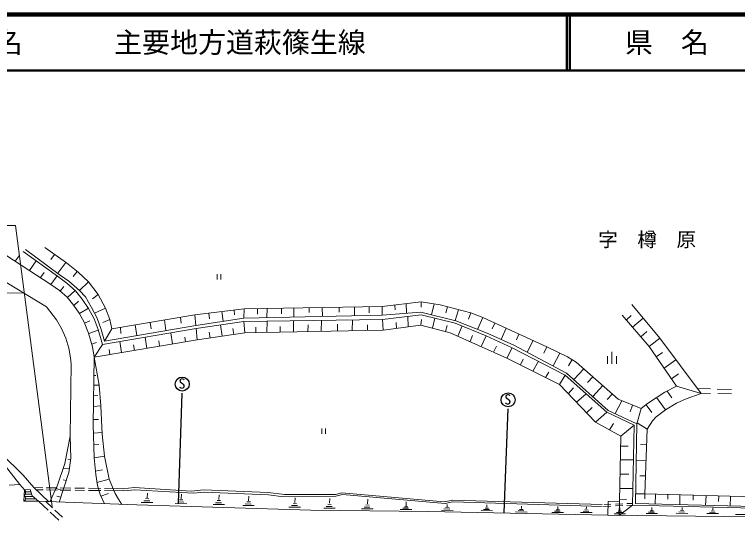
# Model space of a CAD drawing. Units: millimetres, scale not verified. Extents: x 40000 to 680000, y 20000 to 380000.
# Drawn here: x 198892 to 328267, y 289844 to 380000 of the extents above; entities that cross this region are included whole.
import ezdxf
from ezdxf.enums import TextEntityAlignment as Align

# ---------------------------------------------------------------- set-up
doc = ezdxf.new("R2010")
doc.units = ezdxf.units.MM
doc.header["$LTSCALE"] = 1000
for name, color, linetype, lineweight in [('M-BGD', 7, 'Continuous', 13), ('M-STR-HTXT', 7, 'Continuous', 13), ('M-TTL', 2, 'Continuous', 140), ('M-TTL-LINE', 7, 'Continuous', 50)]:
    doc.layers.add(name, color=color, linetype=linetype, lineweight=lineweight)
doc.layers.add('M-BMK-HTXT', color=7, linetype='Continuous')
doc.layers.add('M-TTL-TXT', color=7, linetype='Continuous')
doc.styles.add('ＭＳ ゴシック', font='')
doc.styles.get('ＭＳ ゴシック').set_extended_font_data('MS Gothic')

msp = doc.modelspace()

# ---------------------------------------------------------------- linework, layer by layer
at = {"layer": 'M-BGD'}
for p, q in [((205409, 331721), (196076, 337742)), ((200863, 337954), (206891, 333509)), ((204323, 338305), (208192, 335550)), ((199001, 335855), (199716, 336826)), ((200461, 337609), (206567, 333204)), ((206049, 337076), (205397, 336171)), ((201594, 334182), (202786, 335932)), ((208071, 335636), (206632, 333700)), ((208192, 335550), (210274, 333931)), ((193713, 334296), (204649, 327714)), ((203522, 332938), (204189, 333868)), ((210118, 334053), (209379, 333156)), ((210274, 333931), (212146, 332206)), ((205409, 331721), (206507, 333248)), ((206567, 333204), (208270, 331964)), ((206891, 333509), (208616, 332290)), ((235138, 333565), (235138, 332581)), ((235810, 333565), (235810, 332581)), ((206966, 330627), (205409, 331721)), ((207081, 330527), (207735, 331338)), ((208270, 331964), (209827, 330597)), ((208616, 332290), (210512, 330654)), ((212146, 332206), (210512, 330654)), ((212146, 332206), (213870, 329914)), ((140934, 330266), (200556, 330177)), ((208311, 329463), (206966, 330627)), ((208365, 329395), (209767, 330649)), ((209827, 330597), (211004, 329062)), ((210512, 330654), (211574, 329500)), ((213870, 329914), (212825, 329147)), ((213870, 329914), (215195, 327454)), ((209490, 327951), (208311, 329463)), ((209490, 327951), (210358, 328702)), ((211004, 329062), (212161, 327400)), ((211574, 329500), (212681, 327579)), ((204649, 327714), (206394, 325358)), ((210457, 326589), (209490, 327951)), ((210514, 326486), (212109, 327475)), ((212161, 327400), (213128, 325571)), ((212681, 327579), (213719, 325700)), ((215195, 327454), (213242, 326563)), ((215195, 327454), (215952, 325435)), ((231141, 326271), (239995, 327322)), ((239995, 327322), (239938, 325693)), ((239995, 327322), (264677, 327750)), ((242383, 327364), (242383, 326388)), ((244093, 327393), (244065, 325782)), ((246696, 327438), (246696, 326454)), ((248874, 327476), (248860, 325884)), ((251594, 327523), (251594, 326706)), ((253963, 327564), (253978, 325993)), ((257005, 327617), (256991, 326748)), ((259711, 327664), (259754, 326117)), ((262346, 327710), (262361, 326622)), ((264677, 327750), (271687, 328609)), ((264677, 327750), (264689, 326223)), ((266945, 328028), (266999, 327142)), ((268987, 328278), (269022, 326557)), ((271687, 328609), (271668, 327619)), ((271687, 328609), (275075, 328057)), ((274016, 328229), (273487, 326301)), ((275075, 328057), (280563, 326615)), ((276346, 327723), (276052, 326642)), ((309354, 328154), (314342, 322089)), ((211368, 324949), (210457, 326589)), ((216310, 323752), (231141, 326271)), ((231141, 326271), (231314, 324389)), ((233690, 326574), (233802, 325561)), ((236002, 326848), (236213, 325130)), ((238193, 327108), (238247, 326248)), ((239938, 325693), (264689, 326223)), ((264689, 326223), (271614, 326758)), ((264722, 325458), (271637, 326296)), ((271614, 326758), (277888, 325229)), ((271637, 326296), (277739, 324799)), ((278343, 327199), (277738, 325266)), ((280563, 326615), (280155, 325483)), ((280563, 326615), (282685, 325784)), ((312433, 320592), (307639, 326228)), ((308373, 325364), (309248, 326140)), ((206394, 325358), (207319, 323844)), ((212155, 323027), (211368, 324949)), ((211443, 324765), (212368, 325225)), ((213128, 325571), (213843, 323636)), ((213719, 325700), (214420, 323625)), ((215952, 325435), (214713, 324930)), ((215952, 325435), (216310, 323752)), ((223161, 324916), (223331, 323774)), ((225744, 325354), (225995, 323464)), ((228576, 325835), (228741, 324804)), ((231314, 324389), (239938, 325693)), ((231386, 323818), (239925, 325099)), ((239925, 325099), (264722, 325458)), ((240090, 323035), (239925, 325099)), ((244060, 323112), (244080, 325159)), ((248827, 323204), (248846, 325228)), ((253790, 323300), (253828, 325300)), ((259328, 323407), (259400, 325381)), ((264851, 323514), (264722, 325458)), ((267277, 323832), (267204, 324905)), ((269337, 324102), (269274, 326010)), ((271615, 324400), (271693, 325424)), ((273683, 323879), (274086, 325695)), ((277739, 324799), (283277, 322540)), ((277888, 325229), (283490, 322980)), ((282685, 325784), (281745, 323681)), ((282685, 325784), (294172, 320554)), ((284836, 324805), (284370, 323768)), ((309463, 324083), (311373, 325699)), ((207319, 323844), (208076, 322099)), ((212187, 322912), (213874, 323531)), ((213843, 323636), (214621, 320986)), ((214420, 323625), (214995, 321550)), ((214621, 320986), (231386, 323818)), ((214995, 321550), (231314, 324389)), ((214995, 321550), (216310, 323752)), ((217861, 324016), (217950, 322938)), ((220472, 324459), (220772, 322555)), ((231557, 321777), (231386, 323818)), ((236028, 322436), (235729, 324470)), ((238147, 322749), (237989, 323817)), ((240090, 323035), (264851, 323514)), ((242079, 323074), (242079, 324100)), ((246443, 323158), (246453, 324194)), ((251407, 323254), (251416, 324465)), ((256696, 323356), (256697, 324586)), ((262030, 323460), (262030, 324503)), ((264851, 323514), (271615, 324400)), ((271615, 324400), (276872, 323075)), ((276004, 323294), (276316, 324370)), ((278250, 322456), (279001, 324284)), ((286849, 323888), (285955, 321867)), ((212856, 320545), (212155, 323027)), ((222567, 320282), (222279, 322279)), ((227156, 321045), (226861, 323053)), ((229501, 321435), (229401, 322272)), ((231557, 321777), (240090, 323035)), ((233889, 322121), (233733, 323175)), ((276872, 323075), (286981, 318529)), ((280401, 321488), (280844, 322573)), ((282393, 320593), (283277, 322540)), ((283277, 322540), (287945, 320375)), ((283490, 322980), (288245, 320834)), ((289162, 322835), (288702, 321791)), ((310955, 322330), (312024, 323308)), ((208076, 322099), (208644, 320311)), ((212725, 321006), (213554, 321301)), ((213136, 318713), (231557, 321777)), ((214621, 320986), (213136, 318713)), ((218036, 319528), (217754, 321515)), ((220358, 319915), (220203, 320904)), ((224865, 320664), (224699, 321608)), ((291729, 321666), (290634, 319576)), ((312433, 320592), (314342, 322089)), ((314342, 322089), (321733, 312180)), ((208644, 320311), (208939, 318587)), ((213136, 318713), (212856, 320545)), ((215983, 319187), (215854, 320069)), ((284613, 319595), (285135, 320685)), ((286981, 318529), (287945, 320375)), ((287945, 320375), (297451, 315476)), ((288245, 320834), (297691, 315859)), ((294172, 320554), (293581, 319393)), ((294172, 320554), (297859, 318760)), ((305792, 319655), (305792, 317524)), ((317368, 313490), (312433, 320592)), ((313715, 318747), (314824, 319567)), ((208939, 318587), (209044, 317451)), ((212955, 306674), (213136, 318713)), ((213136, 318713), (214049, 313706)), ((286981, 318529), (296390, 313841)), ((289409, 317320), (289917, 318336)), ((296456, 319443), (295253, 317144)), ((297859, 318760), (299387, 317820)), ((298666, 318264), (297998, 317143)), ((304993, 318870), (304993, 317524)), ((306633, 318870), (306633, 317524)), ((209044, 317451), (208880, 304602)), ((291661, 316197), (292631, 317961)), ((299387, 317820), (306892, 311192)), ((315115, 316732), (317216, 318238)), ((293925, 315069), (294507, 316018)), ((297691, 315859), (305146, 309184)), ((300773, 316596), (298976, 314709)), ((316427, 314845), (317698, 315725)), ((213086, 315399), (213464, 315399)), ((296390, 313841), (297451, 315476)), ((297451, 315476), (304875, 308869)), ((302383, 315174), (301425, 314178)), ((213061, 313707), (214049, 313706)), ((214049, 313706), (214341, 309979)), ((296390, 313841), (302857, 307059)), ((297980, 312173), (298904, 313210)), ((304156, 313609), (302381, 311660)), ((315284, 312470), (317368, 313490)), ((321733, 312180), (317368, 313490)), ((321045, 313101), (323405, 313038)), ((213032, 311801), (213795, 311829)), ((299426, 310657), (301165, 312170)), ((305844, 312117), (304916, 311108)), ((312186, 310398), (315284, 312470)), ((315660, 312654), (316508, 311418)), ((321733, 312180), (319048, 311245)), ((321661, 312276), (323454, 312227)), ((324646, 313004), (327207, 312935)), ((324724, 312193), (327214, 312125)), ((307567, 310922), (306370, 308610)), ((306892, 311192), (311049, 309526)), ((315400, 309281), (313797, 311475)), ((319048, 311245), (317356, 310460)), ((213003, 309876), (214341, 309979)), ((214341, 309979), (214572, 304910)), ((301233, 308762), (302241, 309686)), ((309492, 310150), (309059, 308921)), ((310271, 306779), (311049, 309526)), ((311049, 309526), (312186, 310398)), ((311923, 310196), (312925, 308832)), ((315400, 309281), (313711, 308054)), ((317356, 310460), (315400, 309281)), ((189633, 308798), (199848, 295946)), ((302857, 307059), (304875, 308869)), ((304875, 308869), (309778, 306570)), ((305146, 309184), (310271, 306779)), ((313711, 308054), (313029, 307315)), ((213123, 300727), (212955, 306674)), ((212968, 307530), (213940, 307556)), ((302857, 307059), (307400, 304567)), ((305340, 305696), (306079, 306826)), ((310271, 306779), (309989, 292519)), ((312118, 305828), (310326, 306975)), ((313029, 307315), (312118, 305828)), ((253875, 305956), (253875, 304971)), ((254548, 305956), (254548, 304971)), ((307400, 304567), (309778, 306570)), ((309778, 306570), (309492, 292235)), ((312118, 305828), (311682, 294256)), ((208880, 304602), (207895, 299676)), ((208880, 304602), (208989, 300645)), ((212998, 305142), (214557, 305236)), ((214572, 304910), (215028, 301027)), ((307400, 304567), (307158, 292935)), ((213058, 303011), (213964, 303077)), ((307363, 302799), (308675, 302799)), ((312013, 303051), (310918, 303066)), ((196562, 301442), (200473, 297594)), ((208954, 300409), (208445, 300472)), ((208989, 300645), (208613, 298061)), ((213123, 300727), (215028, 301027)), ((213425, 297701), (213123, 300727)), ((215028, 301027), (215834, 296909)), ((307312, 300342), (309654, 300340)), ((311905, 300193), (310141, 300248)), ((207895, 299676), (206591, 295827)), ((208714, 298754), (207626, 298880)), ((200473, 297594), (202374, 295368)), ((208613, 298061), (206905, 292786)), ((213359, 298319), (214631, 298568)), ((213740, 295725), (213425, 297701)), ((307259, 297791), (308840, 297804)), ((208159, 296660), (207597, 296791)), ((213648, 296305), (215834, 296909)), ((215834, 296909), (216927, 294301)), ((311803, 297482), (310773, 297491)), ((199848, 295946), (197934, 295819)), ((200678, 294997), (199848, 295946)), ((200678, 294997), (200593, 292930)), ((201679, 295011), (200678, 294997)), ((202086, 293889), (201679, 295011)), ((203989, 295349), (202374, 295368)), ((202374, 295368), (205022, 292854)), ((204034, 294970), (202778, 294985)), ((206557, 295317), (204594, 295341)), ((206591, 295827), (205240, 292846)), ((207575, 294857), (206306, 295198)), ((208961, 295288), (207068, 295311)), ((211422, 295258), (209723, 295278)), ((214317, 295222), (212144, 295249)), ((214203, 294126), (213740, 295725)), ((218412, 295172), (214975, 295214)), ((220336, 295365), (218309, 295177)), ((220451, 294983), (218412, 294794)), ((230594, 294742), (220336, 295365)), ((230840, 294352), (220451, 294983)), ((232699, 294988), (230594, 294742)), ((244305, 294501), (232699, 294988)), ((309551, 295211), (307205, 295192)), ((200795, 293763), (202232, 293758)), ((200811, 294180), (201982, 294176)), ((200890, 294596), (201831, 294593)), ((203165, 292922), (202086, 293889)), ((206550, 294939), (204607, 294963)), ((207188, 293661), (206479, 293829)), ((208974, 294909), (207079, 294932)), ((211422, 294879), (209734, 294900)), ((214331, 294844), (212151, 294870)), ((215020, 292492), (214203, 294126)), ((214344, 293844), (215703, 294332)), ((218412, 294794), (214980, 294836)), ((216927, 294301), (217485, 293333)), ((222646, 293573), (222704, 294408)), ((228731, 293377), (228788, 294212)), ((232817, 294583), (230840, 294352)), ((244341, 294100), (232817, 294583)), ((235475, 293237), (235532, 294071)), ((240790, 293026), (240848, 293861)), ((247195, 294130), (244305, 294501)), ((246634, 293805), (244341, 294100)), ((256377, 293845), (246634, 293805)), ((256362, 294168), (247195, 294130)), ((257454, 294422), (256362, 294168)), ((257583, 294126), (256377, 293845)), ((275778, 292831), (257454, 294422)), ((275949, 292531), (257583, 294126)), ((310023, 294284), (311682, 294256)), ((311682, 294256), (311651, 293359)), ((341192, 293422), (311682, 294256)), ((313606, 294202), (313536, 292427)), ((315807, 294139), (315808, 293337)), ((317952, 294079), (317925, 292314)), ((320351, 294011), (320323, 293155)), ((322649, 293946), (322537, 292195)), ((324916, 293882), (324888, 292913)), ((326985, 293823), (326944, 292081)), ((200593, 292930), (203165, 292922)), ((200848, 293346), (202699, 293340)), ((203165, 292922), (220799, 292282)), ((203165, 292922), (204900, 291316)), ((204503, 292873), (205705, 291761)), ((217485, 293333), (218127, 292379)), ((221587, 292710), (223654, 292693)), ((223086, 292989), (222046, 293014)), ((222337, 293401), (222953, 293382)), ((227671, 292514), (229738, 292497)), ((229171, 292793), (228130, 292817)), ((228421, 293204), (229038, 293186)), ((235914, 292652), (234874, 292677)), ((235165, 293064), (235782, 293045)), ((241230, 292442), (240190, 292467)), ((240481, 292854), (241098, 292835)), ((248759, 292569), (249376, 292550)), ((249069, 292741), (249126, 293576)), ((254966, 292400), (255582, 292382)), ((255275, 292573), (255333, 293408)), ((262056, 292447), (262114, 293282)), ((268955, 292083), (268984, 292842)), ((277352, 293145), (275778, 292831)), ((277351, 292811), (275949, 292531)), ((304042, 292004), (277351, 292811)), ((304049, 292337), (277352, 293145)), ((305591, 292390), (304385, 292337)), ((305104, 292888), (305053, 290431)), ((305104, 292888), (307158, 292935)), ((307765, 292486), (306433, 292427)), ((307158, 292935), (307105, 290410)), ((307164, 293211), (308426, 293225)), ((309498, 292562), (308452, 292516)), ((309989, 292519), (341599, 291702)), ((206137, 291361), (207511, 290090)), ((220799, 292282), (251902, 291336)), ((234415, 292374), (236482, 292357)), ((239731, 292163), (241798, 292146)), ((248010, 291878), (250077, 291861)), ((249509, 292157), (248468, 292182)), ((251902, 291336), (272962, 291114)), ((254216, 291710), (256283, 291693)), ((255715, 291989), (254675, 292014)), ((260997, 291584), (263064, 291567)), ((262496, 291863), (261455, 291887)), ((261747, 292274), (262363, 292256)), ((267915, 291486), (269983, 291468)), ((269406, 291696), (268365, 291721)), ((268651, 291956), (269267, 291938)), ((272962, 291114), (305074, 290430)), ((275290, 291327), (277357, 291310)), ((276780, 291537), (275740, 291562)), ((276025, 291797), (276642, 291779)), ((276330, 291924), (276336, 292367)), ((282384, 291252), (284451, 291235)), ((283874, 291462), (282834, 291487)), ((283119, 291723), (283736, 291704)), ((283424, 291850), (283430, 292292)), ((290038, 291226), (288998, 291251)), ((289283, 291487), (289900, 291468)), ((289588, 291614), (289594, 292056)), ((296558, 291156), (295517, 291181)), ((295802, 291417), (296419, 291398)), ((296107, 291543), (296113, 291986)), ((301661, 291128), (300620, 291153)), ((300906, 291388), (301523, 291370)), ((301210, 291515), (301217, 291958)), ((305607, 292064), (304301, 292006)), ((307767, 292159), (306434, 292100)), ((306906, 291178), (307523, 291160)), ((307105, 290410), (309492, 292235)), ((307211, 291305), (307217, 291748)), ((309492, 292235), (308451, 292190)), ((309492, 292235), (341595, 291406)), ((312640, 291234), (313257, 291216)), ((312945, 291361), (312951, 291804)), ((318038, 291262), (318655, 291244)), ((318343, 291389), (318349, 291832)), ((323520, 291206), (324137, 291188)), ((323824, 291333), (323831, 291776)), ((205253, 290990), (206807, 289552)), ((288548, 291016), (290615, 290999)), ((295067, 290946), (297134, 290929)), ((300171, 290918), (302238, 290901)), ((305074, 290430), (342039, 290062)), ((306171, 290707), (308238, 290690)), ((307661, 290918), (306621, 290943)), ((311905, 290764), (313972, 290746)), ((313395, 290974), (312355, 290999)), ((317303, 290792), (319370, 290774)), ((318793, 291002), (317752, 291027)), ((322785, 290736), (324852, 290718)), ((324275, 290946), (323234, 290971)), ((327907, 290567), (329974, 290550))]:
    msp.add_line(p, q, dxfattribs=at)
at = {"layer": 'M-BGD', "lineweight": 25}
for p, q in [((228840, 312275), (228208, 292509)), ((287138, 309446), (286441, 290943))]:
    msp.add_line(p, q, dxfattribs=at)
for centre in [(228912, 313896), (287211, 311066)]:
    msp.add_circle(centre, 1250, dxfattribs=at)
at = {"layer": 'M-BGD'}
for centre, radius, start, end in [((200233, 294505), 663, 307.38535, 47.91237), ((200176, 293472), 684, 307.56855, 47.72917)]:
    msp.add_arc(centre, radius, start, end, dxfattribs=at)
at = {"layer": 'M-STR-HTXT'}
for p, q in [((174749, 342266), (199065, 342266)), ((199065, 342266), (205639, 292005))]:
    msp.add_line(p, q, dxfattribs=at)
at = {"layer": 'M-TTL'}
msp.add_line((680000, 380000), (40000, 380000), dxfattribs=at)
at = {"layer": 'M-TTL-LINE'}
for p, q in [((297750, 380000), (297750, 370000)), ((298250, 380000), (298250, 370000)), ((40000, 370000), (680000, 370000))]:
    msp.add_line(p, q, dxfattribs=at)

# ---------------------------------------------------------------- texts
at = {"layer": 'M-BGD', "style": 'ＭＳ ゴシック'}
for p in [(228233, 312522), (286532, 309693)]:
    msp.add_text('S', height=1833, dxfattribs=at).set_placement(p, align=Align.BOTTOM_LEFT)
at = {"layer": 'M-BMK-HTXT', "style": 'ＭＳ ゴシック'}
msp.add_text('字\u3000樽\u3000原', height=2566, dxfattribs=at).set_placement((303345, 337695), align=Align.BOTTOM_LEFT)
at = {"layer": 'M-TTL-TXT', "style": 'ＭＳ ゴシック'}
for s, p in [('路 線 名', (180380, 375000)), ('主要地方道萩篠生線', (216734, 375000))]:
    msp.add_text(s, height=3666, dxfattribs=at).set_placement(p, align=Align.MIDDLE_LEFT)
msp.add_text('県\u3000名', height=3666, dxfattribs=at).set_placement((315625, 375000), align=Align.MIDDLE_CENTER)

doc.saveas('drawing.dxf')
